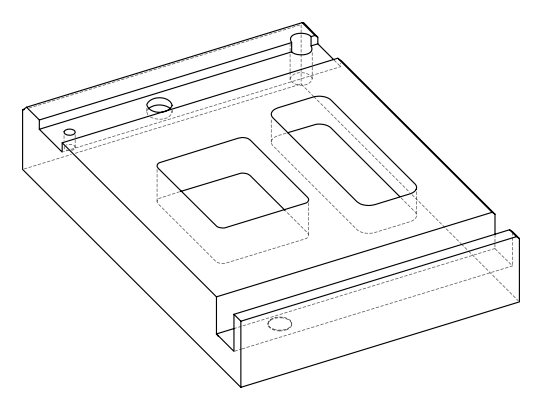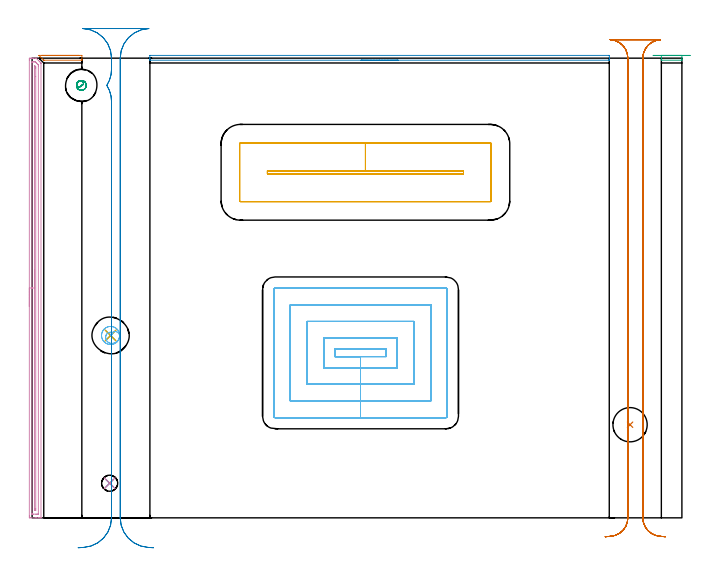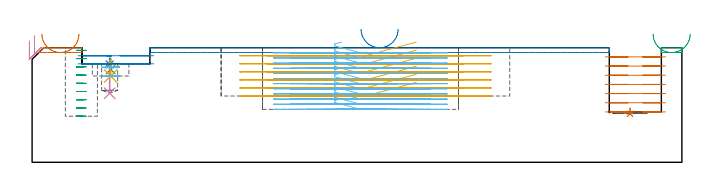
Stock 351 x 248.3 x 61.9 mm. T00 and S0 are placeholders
(PLAN: 15 operations, 10 tool changes, 53.5 min)
(1 INDEXABLE_INSERT_DRILL_BLIND_HOLE_FROM_SOLID | STEP1POCKET | NXT0302_008 | 0.02 min | 9525 mm3)
(2 SPOT_DRILL | STEP1POCKET_1 | NXT0321_9005460120000 | 0.03 min | 868 mm3)
(3 SPOT_DRILL_1 | STEP1POCKET_2 | NXT0321_9005460120000 | 0.05 min | 1164 mm3)
(4 DRILL_BLIND_HOLE_INTO_CENTER | STEP1POCKET_1 | NXT0301_058 | 0.07 min | 915 mm3)
(5 DRILL_BLIND_HOLE_INTO_CENTER_1 | STEP1POCKET_2 | NXT0301_128 | 0.04 min | 440 mm3)
(6 MILL_ROUGH_BLIND_HOLE_CONTOUR | STEP1POCKET_2 | NXT0201_013 | Spiral | 0.46 min | 3101 mm3)
(7 AREA_MILL | FG_CHAMFER_SURFACE | UGT0205_001 | 0.33 min | 93 mm3)
(8 AREA_MILL_1 | FG_CHAMFER_SURFACE_1 | UGT0205_001 | 2.14 min | 853 mm3)
(9 AREA_MILL_2 | FG_CHAMFER_SURFACE_2 | UGT0205_001 | 0.24 min | 44 mm3)
(10 AREA_MILL_3 | FG_CHAMFER_SURFACE_3 | UGT0205_001 | 6.11 min | 4918 mm3)
(11 MILL_RECTANGULAR_POCKET | POCKET_RECTANGULAR_STRAIGHT | UGT0201_094 | Follow Part, ap 5, ae 75% | 7.49 min | 207947 mm3)
(12 MILL_RECTANGULAR_POCKET_1 | POCKET_RECTANGULAR_STRAIGHT_1 | NXT0201_011 | Follow Part, ap 3, ae 75% | 24.51 min | 287609 mm3)
(13 MILL_RECTANGULAR_SLOT | SLOT_RECTANGULAR | UGT0201_094 | Follow Part, ap 5, ae 75% | 8.37 min | 232798 mm3)
(14 MILL_RECTANGULAR_SLOT_1 | SLOT_RECTANGULAR_1 | UGT0201_004 | Follow Part, ap 8, ae 75% | 2.58 min | 75944 mm3)
(15 MILL_BLIND_HOLE_FROM_SOLID_MATERIAL | STEP1POCKET_3 | NXT0201_011 | Spiral | 1 min | 7461 mm3)
(TOOL NXT0302_008 | Index. Insert Drill 18.5mm [880-D1850L25-05] | D18.5 PA176 FL93 Z2)
(TOOL NXT0321_9005460120000 | NC Spot Drill, 142deg, 12mm, Carbide, Uncoated | D12 PA142 FL30 Z2)
(TOOL NXT0301_058 | Carbide Drill 8.7mm [860.1-0870-026A1-MM 2214] | D8.7 PA140 FL47 Z2)
(TOOL NXT0301_128 | Carbide Drill 12mm [861.1-1200-036A1-GP GC34] | D12 PA150 FL37.4 Z2)
(TOOL NXT0201_013 | ENDMILL 10mm | D10 FL30 Z4)
(TOOL UGT0205_001 | Chamfer Mill 20 x 3 x 45 deg. | D20 FL50 Z2)
(TOOL UGT0201_094 | End mill 20 mm | D20 FL38 Z4)
(TOOL NXT0201_011 | ENDMILL 12mm [2P460-1200-NA 1630] | D12 FL38 Z6)
(TOOL UGT0201_004 | End Mill 32 mm | D32 FL53 Z6)
(OP 1 INDEXABLE_INSERT_DRILL_BLIND_HOLE_FROM_SOLID)
G17 G21 G94 G90
T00 M6
G54
G17 G0 G90 X323. Y50.3 S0 M3
G43 Z71.9 H1
G94 G81 G98 Z26.2 F250. R29.2
G80
M5
M2
(OP 2 SPOT_DRILL)
G17 G21 G94 G90
T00 M6
G54
G17 G0 G90 X41.9 Y18.7 S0 M3
G43 Z71.9 H0
G94 G81 G98 Z52.826 F250. R56.2
G80
M5
M2
(OP 3 SPOT_DRILL_1)
G17 G21 G94 G90
T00 M6
G54
G17 G0 G90 X42.4 Y98.5 S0 M3
G43 Z71.9 H0
G94 G81 G98 Z50.2 F250. R56.2
G80
M5
M2
(OP 4 DRILL_BLIND_HOLE_INTO_CENTER)
G17 G21 G94 G90
T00 M6
G54
G17 G0 G90 X41.9 Y18.7 S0 M3
G43 Z71.9 H1
G94 G81 G98 Z37.3 F250. R55.2
G80
M5
M2
(OP 5 DRILL_BLIND_HOLE_INTO_CENTER_1)
G17 G21 G94 G90
T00 M6
G54
G17 G0 G90 X42.4 Y98.5 S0 M3
G43 Z71.9 H1
G94 G81 G98 Z46.6 F250. R55.2
G80
M5
M2
(OP 6 MILL_ROUGH_BLIND_HOLE_CONTOUR)
G17 G21 G94 G90
T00 M6
G54
G17 G0 G90 X42.4 Y98.5 S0 M3
G43 Z71.9 H0
Z51.4
G94 G3 X42.455 Y100.24 R0.871 F250.
X39.955 Y98.654 R2.518
X42.639 Y94.222 R3.252
X47.261 Y97.886 R4.215
X43.014 Y103.361 R4.9
X47.261 Y97.886 R-4.9
X45.138 Y100.624 R2.45
X42.4 Y98.5 R2.45
G0 Z46.6
G3 X42.455 Y100.24 R0.871
X39.955 Y98.654 R2.518
X42.639 Y94.222 R3.252
X47.261 Y97.886 R4.215
X43.014 Y103.361 R4.9
X47.261 Y97.886 R-4.9
X45.138 Y100.624 R2.45
X42.4 Y98.5 R2.45
G0 Z71.9
M5
M2
(OP 7 AREA_MILL)
G17 G21 G94 G90
T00 M6
G54
G17 G0 G90 X5.3 Y249.8 S1061 M3
G43 Z71.9 H0
Z69.3
G94 G1 X5.338 Z68.428 F250.
X5.452 Z67.563
X5.641 Z66.712
X5.903 Z65.88
X6.237 Z65.074
X6.64 Z64.3
X7.108 Z63.564
X7.64 Z62.872
X8.229 Z62.229
X8.872 Z61.64
X9.564 Z61.108
X10.3 Z60.64
X11.074 Z60.237
X11.88 Z59.903
X12.712 Z59.641
X13.564 Z59.452
X14.428 Z59.338
X15.3 Z59.3
X26.611 Y249.799 Z59.301
X26.823 Y249.796 Z59.304
X26.899 Y249.792 Z59.306
X26.9 Y247.621 Z61.477
X26.899 Y247.345 Z61.753
X26.89 Y247.205 Z61.892
X26.823 Y247.2 Z61.9
X6.436
X6.305 Y247.203 Z61.889
X6.187 Y247.313 Z61.785
X6.033 Y247.466 Z61.632
X3.864 Y249.635 Z59.463
X3.777 Y249.724 Z59.374
X3.718 Y249.793 Z59.305
X3.777 Y249.8 Z59.3
X15.3
X16.172 Z59.338
X17.036 Z59.452
X17.888 Z59.641
X18.72 Z59.903
X19.526 Z60.237
X20.3 Z60.64
X21.036 Z61.108
X21.728 Z61.64
X22.371 Z62.229
X22.96 Z62.872
X23.492 Z63.564
X23.96 Z64.3
X24.363 Z65.074
X24.697 Z65.88
X24.959 Z66.712
X25.148 Z67.564
X25.262 Z68.428
X25.3 Z69.3
G0 Z71.9
M5
M2
(OP 8 AREA_MILL_1)
G17 G21 G94 G90
T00 M6
G54
G17 G0 G90 X197.7 Y247.2 S1061 M3
G43 Z71.9 H0
G94 G1 X197.662 Z71.028 F250.
X197.548 Z70.163
X197.359 Z69.312
X197.097 Z68.48
X196.763 Z67.674
X196.36 Z66.9
X195.892 Z66.164
X195.36 Z65.472
X194.771 Z64.829
X194.128 Z64.239
X193.436 Z63.708
X192.7 Z63.24
X191.926 Z62.837
X191.12 Z62.503
X190.288 Z62.241
X189.436 Z62.052
X188.572 Z61.938
X187.7 Z61.9
X63.749
X63.61 Y247.206 Z61.893
X63.6 Y247.482 Z61.617
Y247.91 Z61.189
Y248.5 Z60.595
Y249.674 Z59.423
X63.603 Y249.791 Z59.305
X63.75 Y249.8 Z59.3
X311.418
X311.65 Y249.797 Z59.303
X311.797 Y249.791 Z59.306
X311.8 Y249.674 Z59.423
Y248.5 Z60.595
Y247.91 Z61.189
Y247.621 Z61.478
Y247.481 Z61.618
X311.79 Y247.206 Z61.893
X311.65 Y247.2 Z61.9
X187.7
X186.828 Z61.938
X185.964 Z62.052
X185.112 Z62.241
X184.28 Z62.503
X183.474 Z62.837
X182.7 Z63.24
X181.964 Z63.708
X181.272 Z64.239
X180.629 Z64.829
X180.04 Z65.472
X179.508 Z66.164
X179.04 Z66.9
X178.637 Z67.674
X178.303 Z68.48
X178.041 Z69.312
X177.852 Z70.163
X177.738 Z71.028
X177.7 Z71.9
M5
M2
(OP 9 AREA_MILL_2)
G17 G21 G94 G90
T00 M6
G54
G17 G0 G90 X335.45 Y249.8 S1061 M3
G43 Z71.9 H0
Z69.3
G94 G1 X335.488 Z68.428 F250.
X335.602 Z67.564
X335.791 Z66.712
X336.053 Z65.88
X336.387 Z65.074
X336.79 Z64.3
X337.258 Z63.564
X337.79 Z62.872
X338.379 Z62.229
X339.022 Z61.64
X339.714 Z61.108
X340.45 Z60.64
X341.224 Z60.237
X342.03 Z59.903
X342.862 Z59.641
X343.713 Z59.452
X344.578 Z59.338
X345.45 Z59.3
X350.602 Y249.799 Z59.301
X350.997 Y249.791 Z59.305
X351. Y249.741 Z59.356
Y248.5 Z60.595
Y247.775 Z61.324
Y247.547 Z61.553
X350.999 Y247.372 Z61.72
X350.99 Y247.203 Z61.889
X350.816 Y247.2 Z61.9
X340.084
X339.91 Y247.203 Z61.889
X339.901 Y247.372 Z61.72
X339.9 Y247.547 Z61.553
Y247.776 Z61.324
Y248.5 Z60.595
Y249.741 Z59.356
X339.903 Y249.791 Z59.305
X340.298 Y249.8 Z59.3
X345.45
X346.322 Z59.338
X347.186 Z59.452
X348.038 Z59.641
X348.87 Z59.903
X349.676 Z60.237
X350.45 Z60.64
X351.186 Z61.108
X351.878 Z61.64
X352.521 Z62.229
X353.11 Z62.872
X353.641 Z63.564
X354.11 Z64.3
X354.513 Z65.074
X354.847 Z65.88
X355.109 Z66.712
X355.298 Z67.564
X355.412 Z68.428
X355.45 Z69.3
G0 Z71.9
M5
M2
(OP 10 AREA_MILL_3)
G17 G21 G94 G90
T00 M6
G54
G17 G0 G90 X-1.5 Y114.15 S1061 M3
G43 Z71.9 H0
Z65.6
G94 G1 Y114.188 Z64.728 F250.
Y114.302 Z63.864
Y114.491 Z63.012
Y114.753 Z62.18
Y115.087 Z61.374
Y115.49 Z60.6
Y115.958 Z59.864
Y116.49 Z59.172
Y117.079 Z58.529
Y117.722 Z57.94
Y118.414 Z57.409
Y119.15 Z56.94
Y119.924 Z56.537
Y120.73 Z56.203
Y121.562 Z55.941
Y122.414 Z55.752
Y123.278 Z55.638
Y124.15 Z55.6
Y247.308
X-1.499 Y247.7 Z55.601
X-1.494 Y248.194 Z55.602
X-1.49 Y248.291 Z55.604
X-1.004 Y248.3 Z56.09
X-0.424 Z56.672
X-0.119 Z56.977
X0.46 Z57.556
X0.765 Z57.86
X1.635 Z58.734
X2.085 Z59.184
X2.199 Z59.297
X2.206 Y248.295 Z59.304
X2.437 Y248.063 Z59.537
X3.49 Y247.01 Z60.59
X3.862 Y246.64 Z60.958
X4.354 Y246.146 Z61.454
X4.585 Y245.916 Z61.683
X4.746 Y245.756 Z61.841
X4.769 Y245.731 Z61.864
X4.796 Y245.695 Z61.889
X4.8 Y245.47 Z61.9
Y0.154
X4.797 Y0.009 Z61.888
X4.782 Y0.007 Z61.873
X4.458 Y0. Z61.557
X4.03 Z61.129
X3.419 Z60.514
X2.229 Z59.326
X1.65 Z58.744
X-1.004 Y0.001 Z56.092
X-1.241 Y0.003 Z55.856
X-1.491 Y0.009 Z55.605
X-1.494 Y0.106 Z55.603
X-1.499 Y0.6 Z55.601
X-1.5 Y1.1 Z55.6
Y124.15
X-0.086 Z57.014
Y245.916
X-0.084 Y246.13 Z57.016
X-0.081 Y246.237 Z57.019
X-0.079 Y246.282 Z57.021
X0.004 Y246.29 Z57.104
X0.387 Y246.298 Z57.487
X0.765 Y246.299 Z57.865
X1.272 Y246.297 Z58.372
X1.65 Y246.29 Z58.75
X1.768 Y246.271 Z58.868
X1.889 Y246.154 Z58.989
X2.133 Y245.916 Z59.233
X2.535 Y245.515 Z59.635
X3.025 Y245.024 Z60.125
X3.19 Y244.854 Z60.29
X3.321 Y244.717 Z60.421
X3.379 Y244.644 Z60.479
X3.386 Y244.132 Z60.486
Y2.384
X3.384 Y2.17 Z60.484
X3.381 Y2.063 Z60.481
X3.379 Y2.018 Z60.479
X3.296 Y2.01 Z60.396
X2.913 Y2.002 Z60.013
X2.535 Y2.001 Z59.635
X2.031 Y2. Z59.131
X0.765 Z57.865
X0.261 Z57.361
X0.035 Y2.004 Z57.135
X-0.064 Y2.008 Z57.036
X-0.079 Y2.01 Z57.021
X-0.081 Y2.025 Z57.019
X-0.084 Y2.07 Z57.016
X-0.085 Y2.163 Z57.015
X-0.086 Y2.35 Z57.014
Y124.15
X1.328 Z58.428
X1.329 Y244.132 Z58.429
X1.33 Y244.231 Z58.43
X1.331 Y244.245 Z58.431
X1.333 Y244.25 Z58.433
X1.343 Y244.246 Z58.443
X1.466 Y244.132 Z58.566
X1.65 Y243.95 Z58.75
X1.825 Y243.772 Z58.925
X1.912 Y243.681 Z59.012
X1.953 Y243.636 Z59.053
X1.964 Y243.563 Z59.064
X1.968 Y243.24 Z59.068
X1.97 Y242.917 Z59.07
X1.971 Y238.33 Z59.071
Y5.06
X1.97 Y4.737 Z59.07
X1.966 Y4.168 Z59.066
X1.964 Y4.016 Z59.064
X1.812 Y4.005 Z58.912
X1.65 Y4.002 Z58.75
X1.483 Y4.003 Z58.583
X1.372 Y4.007 Z58.472
X1.337 Y4.01 Z58.437
X1.335 Y4.023 Z58.435
X1.332 Y4.06 Z58.432
X1.33 Y4.168 Z58.43
X1.329 Y4.492 Z58.429
Y5.06
X1.328 Y124.15 Z58.428
Y125.022 Z58.467
Y125.887 Z58.58
Y126.738 Z58.769
Y127.57 Z59.032
Y128.376 Z59.365
Y129.15 Z59.768
Y129.886 Z60.237
Y130.578 Z60.768
Y131.221 Z61.357
Y131.81 Z62.001
Y132.342 Z62.693
Y132.81 Z63.428
Y133.213 Z64.202
Y133.547 Z65.008
Y133.809 Z65.84
Y133.998 Z66.692
Y134.112 Z67.557
Y134.15 Z68.428
G0 Z71.9
M5
M2
(OP 11 MILL_RECTANGULAR_POCKET)
G17 G21 G94 G90
T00 M6
G54
G17 G0 G90 X207.481 Y187.5 S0 M3
G43 Z71.9 H0
Z64.9
G94 G1 X180.05 Z57.55 F250.
X127.1 F500.
Y185.8
X233.
Y187.5
X180.05
Y202.5
X112.6
G3 X112.1 Y202. R0.5
G1 Y171.3
G3 X112.6 Y170.8 R0.5
G1 X247.5
G3 X248. Y171.3 R0.5
G1 Y202.
G3 X247.5 Y202.5 R0.5
G1 X180.05
X179.05
G0 X207.481 Y187.5 Z60.55
G1 X180.05 Z53.2 F250.
X127.1 F500.
Y185.8
X233.
Y187.5
X180.05
Y202.5
X112.6
G3 X112.1 Y202. R0.5
G1 Y171.3
G3 X112.6 Y170.8 R0.5
G1 X247.5
G3 X248. Y171.3 R0.5
G1 Y202.
G3 X247.5 Y202.5 R0.5
G1 X180.05
X179.05
G0 X207.481 Y187.5 Z56.2
G1 X180.05 Z48.85 F250.
X127.1 F500.
Y185.8
X233.
Y187.5
X180.05
Y202.5
X112.6
G3 X112.1 Y202. R0.5
G1 Y171.3
G3 X112.6 Y170.8 R0.5
G1 X247.5
G3 X248. Y171.3 R0.5
G1 Y202.
G3 X247.5 Y202.5 R0.5
G1 X180.05
X179.05
G0 X207.481 Y187.5 Z51.85
G1 X180.05 Z44.5 F250.
X127.1 F500.
Y185.8
X233.
Y187.5
X180.05
Y202.5
X112.6
G3 X112.1 Y202. R0.5
G1 Y171.3
G3 X112.6 Y170.8 R0.5
G1 X247.5
G3 X248. Y171.3 R0.5
G1 Y202.
G3 X247.5 Y202.5 R0.5
G1 X180.05
X179.05
G0 X207.481 Y187.5 Z47.5
G1 X180.05 Z40.15 F250.
X127.1 F500.
Y185.8
X233.
Y187.5
X180.05
Y202.5
X112.6
G3 X112.1 Y202. R0.5
G1 Y171.3
G3 X112.6 Y170.8 R0.5
G1 X247.5
G3 X248. Y171.3 R0.5
G1 Y202.
G3 X247.5 Y202.5 R0.5
G1 X180.05
X179.05
G0 X207.481 Y187.5 Z43.15
G1 X180.05 Z35.8 F250.
X127.1 F500.
Y185.8
X233.
Y187.5
X180.05
Y202.5
X112.6
G3 X112.1 Y202. R0.5
G1 Y171.3
G3 X112.6 Y170.8 R0.5
G1 X247.5
G3 X248. Y171.3 R0.5
G1 Y202.
G3 X247.5 Y202.5 R0.5
G1 X180.05
X179.05
G0 Z71.9
M5
M2
(OP 12 MILL_RECTANGULAR_POCKET_1)
G17 G21 G94 G90
T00 M6
G54
G17 G0 G90 X167.153 Y91.1 S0 M3
G43 Z71.9 H1
Z64.9
G94 G1 X163.5 Z63.921 F250.
Y87.1 Z62.849
X177.4 Z59.125
X191.3 F500.
Y91.1
X163.5
Y87.1
X177.4
Y81.1
X197.3
Y97.1
X157.5
Y81.1
X177.4
Y72.1
X206.3
Y106.1
X148.5
Y72.1
X177.4
Y63.1
X215.3
Y115.1
X139.5
Y63.1
X177.4
Y54.1
X223.5
G3 X224.3 Y54.9 R0.8
G1 Y123.3
G3 X223.5 Y124.1 R0.8
G1 X131.3
G3 X130.5 Y123.3 R0.8
G1 Y54.9
G3 X131.3 Y54.1 R0.8
G1 X177.4
X178.4
G0 X167.153 Y91.1 Z62.125
G1 X163.5 Z61.146 F250.
Y87.1 Z60.074
X177.4 Z56.35
X191.3 F500.
Y91.1
X163.5
Y87.1
X177.4
Y81.1
X197.3
Y97.1
X157.5
Y81.1
X177.4
Y72.1
X206.3
Y106.1
X148.5
Y72.1
X177.4
Y63.1
X215.3
Y115.1
X139.5
Y63.1
X177.4
Y54.1
X223.5
G3 X224.3 Y54.9 R0.8
G1 Y123.3
G3 X223.5 Y124.1 R0.8
G1 X131.3
G3 X130.5 Y123.3 R0.8
G1 Y54.9
G3 X131.3 Y54.1 R0.8
G1 X177.4
X178.4
G0 X167.153 Y91.1 Z59.35
G1 X163.5 Z58.371 F250.
Y87.1 Z57.299
X177.4 Z53.575
X191.3 F500.
Y91.1
X163.5
Y87.1
X177.4
Y81.1
X197.3
Y97.1
X157.5
Y81.1
X177.4
Y72.1
X206.3
Y106.1
X148.5
Y72.1
X177.4
Y63.1
X215.3
Y115.1
X139.5
Y63.1
X177.4
Y54.1
X223.5
G3 X224.3 Y54.9 R0.8
G1 Y123.3
G3 X223.5 Y124.1 R0.8
G1 X131.3
G3 X130.5 Y123.3 R0.8
G1 Y54.9
G3 X131.3 Y54.1 R0.8
G1 X177.4
X178.4
G0 X167.153 Y91.1 Z56.575
G1 X163.5 Z55.596 F250.
Y87.1 Z54.524
X177.4 Z50.8
X191.3 F500.
Y91.1
X163.5
Y87.1
X177.4
Y81.1
X197.3
Y97.1
X157.5
Y81.1
X177.4
Y72.1
X206.3
Y106.1
X148.5
Y72.1
X177.4
Y63.1
X215.3
Y115.1
X139.5
Y63.1
X177.4
Y54.1
X223.5
G3 X224.3 Y54.9 R0.8
G1 Y123.3
G3 X223.5 Y124.1 R0.8
G1 X131.3
G3 X130.5 Y123.3 R0.8
G1 Y54.9
G3 X131.3 Y54.1 R0.8
G1 X177.4
X178.4
G0 X167.153 Y91.1 Z53.8
G1 X163.5 Z52.821 F250.
Y87.1 Z51.749
X177.4 Z48.025
X191.3 F500.
Y91.1
X163.5
Y87.1
X177.4
Y81.1
X197.3
Y97.1
X157.5
Y81.1
X177.4
Y72.1
X206.3
Y106.1
X148.5
Y72.1
X177.4
Y63.1
X215.3
Y115.1
X139.5
Y63.1
X177.4
Y54.1
X223.5
G3 X224.3 Y54.9 R0.8
G1 Y123.3
G3 X223.5 Y124.1 R0.8
G1 X131.3
G3 X130.5 Y123.3 R0.8
G1 Y54.9
G3 X131.3 Y54.1 R0.8
G1 X177.4
X178.4
G0 X167.153 Y91.1 Z51.025
G1 X163.5 Z50.046 F250.
Y87.1 Z48.974
X177.4 Z45.25
X191.3 F500.
Y91.1
X163.5
Y87.1
X177.4
Y81.1
X197.3
Y97.1
X157.5
Y81.1
X177.4
Y72.1
X206.3
Y106.1
X148.5
Y72.1
X177.4
Y63.1
X215.3
Y115.1
X139.5
Y63.1
X177.4
Y54.1
X223.5
G3 X224.3 Y54.9 R0.8
G1 Y123.3
G3 X223.5 Y124.1 R0.8
G1 X131.3
G3 X130.5 Y123.3 R0.8
G1 Y54.9
G3 X131.3 Y54.1 R0.8
G1 X177.4
X178.4
G0 X167.153 Y91.1 Z48.25
G1 X163.5 Z47.271 F250.
Y87.1 Z46.199
X177.4 Z42.475
X191.3 F500.
Y91.1
X163.5
Y87.1
X177.4
Y81.1
X197.3
Y97.1
X157.5
Y81.1
X177.4
Y72.1
X206.3
Y106.1
X148.5
Y72.1
X177.4
Y63.1
X215.3
Y115.1
X139.5
Y63.1
X177.4
Y54.1
X223.5
G3 X224.3 Y54.9 R0.8
G1 Y123.3
G3 X223.5 Y124.1 R0.8
G1 X131.3
G3 X130.5 Y123.3 R0.8
G1 Y54.9
G3 X131.3 Y54.1 R0.8
G1 X177.4
X178.4
G0 X167.153 Y91.1 Z45.475
G1 X163.5 Z44.496 F250.
Y87.1 Z43.424
X177.4 Z39.7
X191.3 F500.
Y91.1
X163.5
Y87.1
X177.4
Y81.1
X197.3
Y97.1
X157.5
Y81.1
X177.4
Y72.1
X206.3
Y106.1
X148.5
Y72.1
X177.4
Y63.1
X215.3
Y115.1
X139.5
Y63.1
X177.4
Y54.1
X223.5
G3 X224.3 Y54.9 R0.8
G1 Y123.3
G3 X223.5 Y124.1 R0.8
G1 X131.3
G3 X130.5 Y123.3 R0.8
G1 Y54.9
G3 X131.3 Y54.1 R0.8
G1 X177.4
X178.4
G0 X167.153 Y91.1 Z42.7
G1 X163.5 Z41.721 F250.
Y87.1 Z40.649
X177.4 Z36.925
X191.3 F500.
Y91.1
X163.5
Y87.1
X177.4
Y81.1
X197.3
Y97.1
X157.5
Y81.1
X177.4
Y72.1
X206.3
Y106.1
X148.5
Y72.1
X177.4
Y63.1
X215.3
Y115.1
X139.5
Y63.1
X177.4
Y54.1
X223.5
G3 X224.3 Y54.9 R0.8
G1 Y123.3
G3 X223.5 Y124.1 R0.8
G1 X131.3
G3 X130.5 Y123.3 R0.8
G1 Y54.9
G3 X131.3 Y54.1 R0.8
G1 X177.4
X178.4
G0 X167.153 Y91.1 Z39.925
G1 X163.5 Z38.946 F250.
Y87.1 Z37.874
X177.4 Z34.15
X191.3 F500.
Y91.1
X163.5
Y87.1
X177.4
Y81.1
X197.3
Y97.1
X157.5
Y81.1
X177.4
Y72.1
X206.3
Y106.1
X148.5
Y72.1
X177.4
Y63.1
X215.3
Y115.1
X139.5
Y63.1
X177.4
Y54.1
X223.5
G3 X224.3 Y54.9 R0.8
G1 Y123.3
G3 X223.5 Y124.1 R0.8
G1 X131.3
G3 X130.5 Y123.3 R0.8
G1 Y54.9
G3 X131.3 Y54.1 R0.8
G1 X177.4
X178.4
G0 X167.153 Y91.1 Z37.15
G1 X163.5 Z36.171 F250.
Y87.1 Z35.099
X177.4 Z31.375
X191.3 F500.
Y91.1
X163.5
Y87.1
X177.4
Y81.1
X197.3
Y97.1
X157.5
Y81.1
X177.4
Y72.1
X206.3
Y106.1
X148.5
Y72.1
X177.4
Y63.1
X215.3
Y115.1
X139.5
Y63.1
X177.4
Y54.1
X223.5
G3 X224.3 Y54.9 R0.8
G1 Y123.3
G3 X223.5 Y124.1 R0.8
G1 X131.3
G3 X130.5 Y123.3 R0.8
G1 Y54.9
G3 X131.3 Y54.1 R0.8
G1 X177.4
X178.4
G0 X167.153 Y91.1 Z34.375
G1 X163.5 Z33.396 F250.
Y87.1 Z32.324
X177.4 Z28.6
X191.3 F500.
Y91.1
X163.5
Y87.1
X177.4
Y81.1
X197.3
Y97.1
X157.5
Y81.1
X177.4
Y72.1
X206.3
Y106.1
X148.5
Y72.1
X177.4
Y63.1
X215.3
Y115.1
X139.5
Y63.1
X177.4
Y54.1
X223.5
G3 X224.3 Y54.9 R0.8
G1 Y123.3
G3 X223.5 Y124.1 R0.8
G1 X131.3
G3 X130.5 Y123.3 R0.8
G1 Y54.9
G3 X131.3 Y54.1 R0.8
G1 X177.4
X178.4
G0 Z71.9
M5
M2
(OP 13 MILL_RECTANGULAR_SLOT)
G17 G21 G94 G90
T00 M6
G54
G17 G0 G90 X342.117 Y-10.202 S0 M3
G43 Z71.9 H0
Z56.943
G94 G1 X339.126 Y-9.97 F250.
G2 X329.9 Y0. R10. F500.
G1 Y248.3
G2 X339.453 Y258.29 R10.
G1 Y258.3
X312.247
Y258.29
G2 X321.8 Y248.3 R10.
G1 Y0.
G2 X312.574 Y-9.97 R10.
G1 X309.583 Y-10.202 F250.
G0 X342.117 Z51.986
G1 X339.126 Y-9.97
G2 X329.9 Y0. R10. F500.
G1 Y248.3
G2 X339.453 Y258.29 R10.
G1 X312.247
G2 X321.8 Y248.3 R10.
G1 Y0.
G2 X312.574 Y-9.97 R10.
G1 X309.583 Y-10.202 F250.
G0 X342.117 Z47.029
G1 X339.126 Y-9.97
G2 X329.9 Y0. R10. F500.
G1 Y248.3
G2 X339.453 Y258.29 R10.
G1 X312.247
G2 X321.8 Y248.3 R10.
G1 Y0.
G2 X312.574 Y-9.97 R10.
G1 X309.583 Y-10.202 F250.
G0 X342.117 Z42.071
G1 X339.126 Y-9.97
G2 X329.9 Y0. R10. F500.
G1 Y248.3
G2 X339.453 Y258.29 R10.
G1 X312.247
G2 X321.8 Y248.3 R10.
G1 Y0.
G2 X312.574 Y-9.97 R10.
G1 X309.583 Y-10.202 F250.
G0 X342.117 Z37.114
G1 X339.126 Y-9.97
G2 X329.9 Y0. R10. F500.
G1 Y248.3
G2 X339.453 Y258.29 R10.
G1 X312.247
G2 X321.8 Y248.3 R10.
G1 Y0.
G2 X312.574 Y-9.97 R10.
G1 X309.583 Y-10.202 F250.
G0 X342.117 Z32.157
G1 X339.126 Y-9.97
G2 X329.9 Y0. R10. F500.
G1 Y248.3
G2 X339.453 Y258.29 R10.
G1 X312.247
G2 X321.8 Y248.3 R10.
G1 Y0.
G2 X312.574 Y-9.97 R10.
G1 X309.583 Y-10.202 F250.
G0 X342.117 Z27.2
G1 X339.126 Y-9.97
G2 X329.9 Y0. R10. F500.
G1 Y248.3
G2 X339.453 Y258.29 R10.
G1 X312.247
G2 X321.8 Y248.3 R10.
G1 Y0.
G2 X312.574 Y-9.97 R10.
G1 X309.583 Y-10.202 F250.
G0 Z71.9
M5
M2
(OP 14 MILL_RECTANGULAR_SLOT_1)
G17 G21 G94 G90
T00 M6
G54
G17 G0 G90 X65.615 Y-16.154 S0 M3
G43 Z71.9 H0
Z57.55
G94 G1 X62.621 Y-15.97 F250.
G2 X47.6 Y0. R16. F500.
G1 Y248.3
G2 X63.034 Y264.29 R16.
G1 X27.466
G2 X42.9 Y248.3 R16.
G1 Y242.245
G2 X40.364 Y233.6 R16.
X42.9 Y224.955 R16.
G1 Y0.
G2 X27.879 Y-15.97 R16.
G1 X24.885 Y-16.154 F250.
G0 X65.615 Z53.2
G1 X62.621 Y-15.97
G2 X47.6 Y0. R16. F500.
G1 Y248.3
G2 X63.034 Y264.29 R16.
G1 X27.466
G2 X42.9 Y248.3 R16.
G1 Y242.245
G2 X40.364 Y233.6 R16.
X42.9 Y224.955 R16.
G1 Y0.
G2 X27.879 Y-15.97 R16.
G1 X24.885 Y-16.154 F250.
G0 Z71.9
M5
M2
(OP 15 MILL_BLIND_HOLE_FROM_SOLID_MATERIAL)
G17 G21 G94 G90
T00 M6
G54
G17 G0 G90 X26.6 Y233.6 S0 M3
G43 Z71.9 H1
Z60.456
G94 G3 X27.014 Y235.836 R1.156 F250.
X24.126 Y234.55 R2.236
X25.65 Y231.126 R2.65
X24.126 Y234.55 R-2.65
X24.888 Y232.838 R1.325
X26.6 Y233.6 R1.325
G0 Z56.011
G3 X27.014 Y235.836 R1.156
X24.126 Y234.55 R2.236
X25.65 Y231.126 R2.65
X24.126 Y234.55 R-2.65
X24.888 Y232.838 R1.325
X26.6 Y233.6 R1.325
G0 Z51.567
G3 X27.014 Y235.836 R1.156
X24.126 Y234.55 R2.236
X25.65 Y231.126 R2.65
X24.126 Y234.55 R-2.65
X24.888 Y232.838 R1.325
X26.6 Y233.6 R1.325
G0 Z47.122
G3 X27.014 Y235.836 R1.156
X24.126 Y234.55 R2.236
X25.65 Y231.126 R2.65
X24.126 Y234.55 R-2.65
X24.888 Y232.838 R1.325
X26.6 Y233.6 R1.325
G0 Z42.678
G3 X27.014 Y235.836 R1.156
X24.126 Y234.55 R2.236
X25.65 Y231.126 R2.65
X24.126 Y234.55 R-2.65
X24.888 Y232.838 R1.325
X26.6 Y233.6 R1.325
G0 Z38.233
G3 X27.014 Y235.836 R1.156
X24.126 Y234.55 R2.236
X25.65 Y231.126 R2.65
X24.126 Y234.55 R-2.65
X24.888 Y232.838 R1.325
X26.6 Y233.6 R1.325
G0 Z33.789
G3 X27.014 Y235.836 R1.156
X24.126 Y234.55 R2.236
X25.65 Y231.126 R2.65
X24.126 Y234.55 R-2.65
X24.888 Y232.838 R1.325
X26.6 Y233.6 R1.325
G0 Z29.344
G3 X27.014 Y235.836 R1.156
X24.126 Y234.55 R2.236
X25.65 Y231.126 R2.65
X24.126 Y234.55 R-2.65
X24.888 Y232.838 R1.325
X26.6 Y233.6 R1.325
G0 Z24.9
G3 X27.014 Y235.836 R1.156
X24.126 Y234.55 R2.236
X25.65 Y231.126 R2.65
X24.126 Y234.55 R-2.65
X24.888 Y232.838 R1.325
X26.6 Y233.6 R1.325
G0 Z71.9
M5
M2
